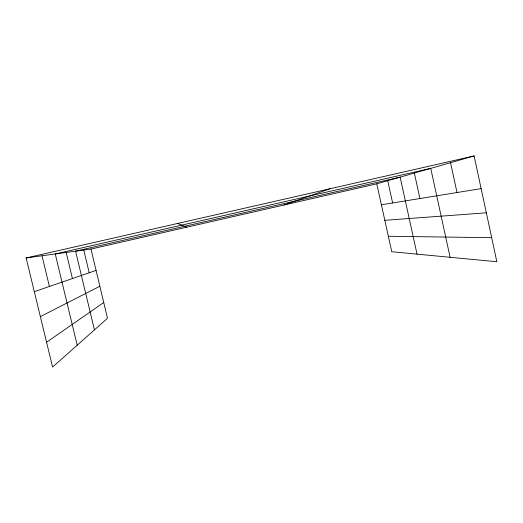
<?xml version="1.0" encoding="UTF-8"?>
<svg xmlns="http://www.w3.org/2000/svg" width="523" height="523" viewBox="0 0 523 523"><rect width="100%" height="100%" fill="white"/><g stroke="black" fill="none" stroke-linecap="round" stroke-linejoin="round"><path stroke-width="0.78" d="M46.573 342.251L103.731 302.523M40.363 316.611L99.854 286.244M283.943 205.023L329.921 188.77M34.315 291.657L96.075 270.411M376.769 183.841L474.113 155.939L496.85 261.742L391.766 251.733L376.769 183.841L90.989 249.053L26.15 257.95L52.581 367.061L107.49 318.298L90.989 249.053M26.15 257.95L474.113 155.939M381.398 204.781L481.134 188.62M384.823 220.301L486.338 212.822M388.354 236.265L491.679 237.684M177.657 223.445L186.789 227.191M66.166 252.459L72.422 278.55M77.195 345.206L55.248 253.956L430.749 168.367L450.1 257.29M42.003 255.773L49.41 286.467M83.778 250.04L89.211 272.771M94.421 329.902L75.58 251.164L400.141 177.14L417.034 254.139M414.347 173.067L419.91 198.537M387.72 180.703L392.623 202.963M450.551 162.692L457.004 192.529"/></g></svg>
